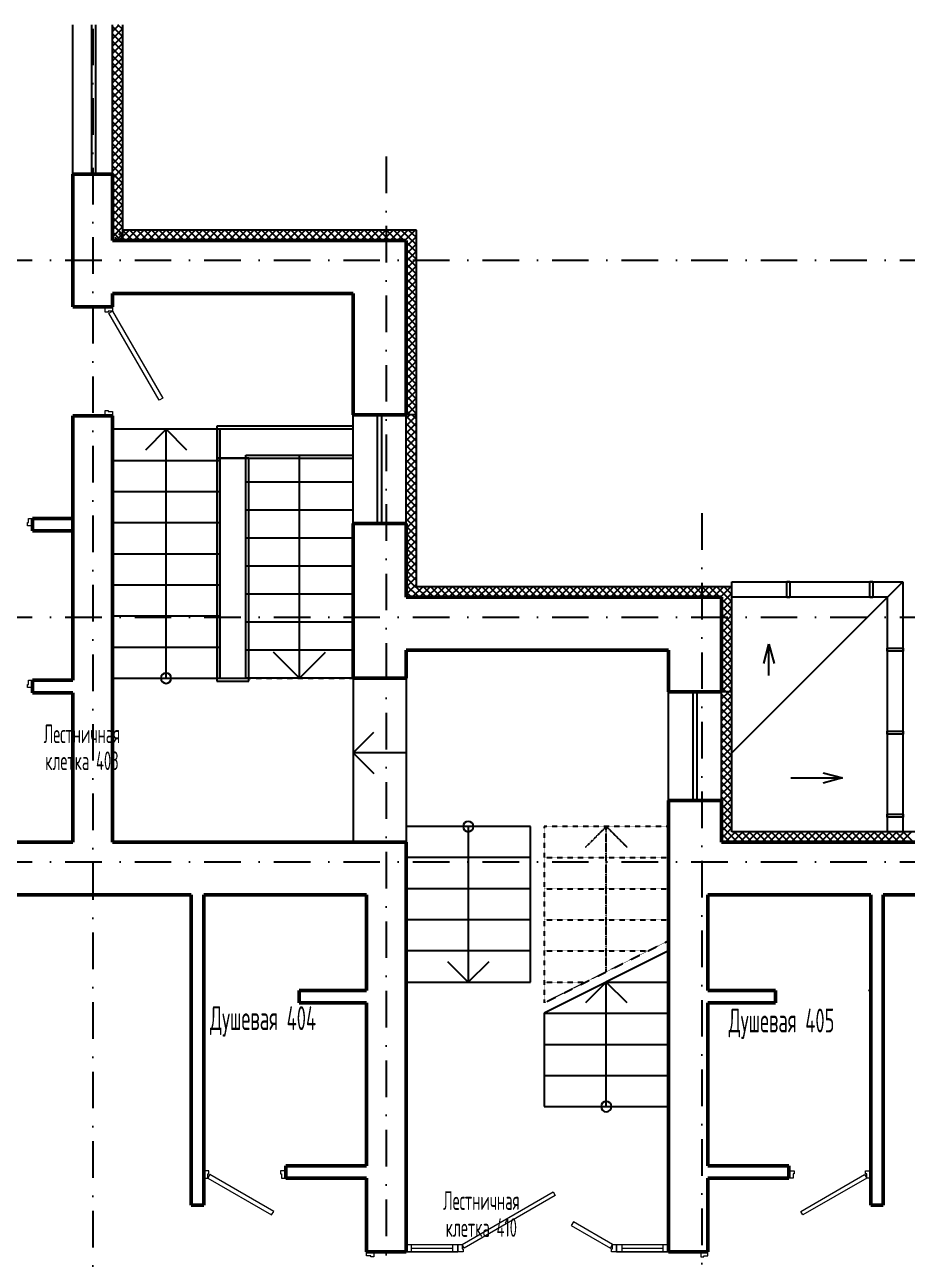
# Model space of a CAD drawing. Extents: x -1560602 to 321118, y -2308202 to -430103.
# Drawn here: x -1497651 to -1489144, y -2257165 to -2245244 of the extents above; entities that cross this region are included whole.
import ezdxf
from ezdxf.enums import TextEntityAlignment as Align

# ---------------------------------------------------------------- set-up
doc = ezdxf.new("R2010")
doc.units = 0
doc.header["$MEASUREMENT"] = 0
for name, pattern in [('Dot & Dashed', [670.277762, 352.777767, -176.388884, 0, -141.111112]), ('Штриховая', [0.4, 0.2, -0.2]), ('Штрихпунктирная', [0.670278, 0.352778, -0.176389, 0, -0.141111])]:
    doc.linetypes.add(name, pattern=pattern)
doc.layers.get('0').update_dxf_attribs({"color": 255, "linetype": 'CONTINUOUS'})
doc.layers.add('Двери', color=4, linetype='CONTINUOUS', lineweight=15)
doc.layers.add('стены', color=5, linetype='CONTINUOUS', lineweight=50)
for name, color, linetype in [('Оси', 253, 'Dot & Dashed'), ('отделка', 240, 'CONTINUOUS'), ('Текст', 7, 'CONTINUOUS'), ('Утеплитель', 6, 'CONTINUOUS')]:
    doc.layers.add(name, color=color, linetype=linetype)
doc.styles.get("Standard").update_dxf_attribs({"font": 'spds.shx', "width": 0.7, "height": 250})

msp = doc.modelspace()

# ---------------------------------------------------------------- linework, layer by layer
at = {"color": 0, "linetype": 'Continuous'}
for p, q in [((-1496830.7, -2249013.9), (-1496900.7, -2249013.9)), ((-1496830.7, -2249013.9), (-1496900.7, -2249013.9)), ((-1496830.7, -2249013.9), (-1496900.7, -2249013.9)), ((-1496805.7, -2249013.9), (-1496830.7, -2249013.9)), ((-1495770.7, -2249143.9), (-1496805.7, -2249143.9)), ((-1496805.7, -2249143.9), (-1496805.7, -2251543.9)), ((-1496288.2, -2249143.9), (-1496488.2, -2249343.9)), ((-1496288.2, -2251543.9), (-1496288.2, -2249143.9)), ((-1496088.2, -2249343.9), (-1496288.2, -2249143.9)), ((-1495800.7, -2249113.9), (-1495800.7, -2249423.9)), ((-1494485.7, -2249113.9), (-1495800.7, -2249113.9)), ((-1495770.7, -2251543.9), (-1495770.7, -2249143.9)), ((-1495770.7, -2249143.9), (-1495770.7, -2251543.9)), ((-1495520.7, -2249143.9), (-1495770.7, -2249143.9)), ((-1494485.7, -2249143.9), (-1495520.7, -2249143.9)), ((-1494485.7, -2249423.9), (-1494485.7, -2249113.9)), ((-1495800.7, -2249423.9), (-1494485.7, -2249423.9)), ((-1495490.7, -2249423.9), (-1495800.7, -2249423.9)), ((-1495800.7, -2249423.9), (-1495800.7, -2251573.9)), ((-1495520.7, -2251543.9), (-1495520.7, -2249393.9)), ((-1495520.7, -2249393.9), (-1494485.7, -2249393.9)), ((-1495490.7, -2251573.9), (-1495490.7, -2249423.9)), ((-1495003.2, -2251543.9), (-1495003.2, -2249393.9)), ((-1496805.7, -2249443.9), (-1495770.7, -2249443.9)), ((-1494485.7, -2249653.9), (-1495520.7, -2249653.9)), ((-1496805.7, -2249743.9), (-1495770.7, -2249743.9)), ((-1494485.7, -2249923.9), (-1495520.7, -2249923.9)), ((-1496805.7, -2250043.9), (-1495770.7, -2250043.9)), ((-1494485.7, -2250193.9), (-1495520.7, -2250193.9)), ((-1496805.7, -2250343.9), (-1495770.7, -2250343.9)), ((-1494485.7, -2250463.9), (-1495520.7, -2250463.9)), ((-1496805.7, -2250643.9), (-1495770.7, -2250643.9)), ((-1494485.7, -2250733.9), (-1495520.7, -2250733.9)), ((-1496805.7, -2250943.9), (-1495770.7, -2250943.9)), ((-1494485.7, -2251003.9), (-1495520.7, -2251003.9)), ((-1496805.7, -2251243.9), (-1495770.7, -2251243.9)), ((-1494485.7, -2251273.9), (-1495520.7, -2251273.9)), ((-1495003.2, -2251543.9), (-1495253.2, -2251293.9)), ((-1495003.2, -2251543.9), (-1494753.2, -2251293.9)), ((-1496805.7, -2251543.9), (-1495770.7, -2251543.9)), ((-1495770.7, -2251543.9), (-1495520.7, -2251543.9)), ((-1494485.7, -2251543.9), (-1495520.7, -2251543.9)), ((-1495800.7, -2251573.9), (-1495490.7, -2251573.9)), ((-1492775.7, -2252973.9), (-1493975.7, -2252973.9)), ((-1493975.7, -2252973.9), (-1493975.7, -2254473.9)), ((-1493375.7, -2252973.9), (-1493375.7, -2254473.9)), ((-1492775.7, -2254473.9), (-1492775.7, -2252973.9)), ((-1492775.7, -2253273.9), (-1493975.7, -2253273.9)), ((-1492775.7, -2253573.9), (-1493975.7, -2253573.9)), ((-1491065.7, -2254530.9), (-1491065.7, -2253656.9)), ((-1489518.7, -2253633.9), (-1491042.7, -2253633.9)), ((-1489495.7, -2254530.9), (-1489495.7, -2253656.9)), ((-1492775.7, -2253873.9), (-1493975.7, -2253873.9)), ((-1492775.7, -2254173.9), (-1493975.7, -2254173.9)), ((-1491445.7, -2254173.9), (-1492645.7, -2254773.9)), ((-1491445.7, -2255673.9), (-1491445.7, -2254173.9)), ((-1493575.7, -2254273.9), (-1493375.7, -2254473.9)), ((-1493375.7, -2254473.9), (-1493175.7, -2254273.9)), ((-1493975.7, -2254473.9), (-1492775.7, -2254473.9)), ((-1492045.7, -2254473.9), (-1492245.7, -2254673.9)), ((-1492045.7, -2254473.9), (-1491445.7, -2254473.9)), ((-1491845.7, -2254673.9), (-1492045.7, -2254473.9)), ((-1492045.7, -2255673.9), (-1492045.7, -2254473.9)), ((-1492645.7, -2254773.9), (-1492645.7, -2255673.9)), ((-1492645.7, -2254773.9), (-1491445.7, -2254773.9)), ((-1491065.7, -2254873.8), (-1491065.7, -2255373.8)), ((-1491065.7, -2254873.8), (-1491065.7, -2255373.8)), ((-1492645.7, -2255073.9), (-1491445.7, -2255073.9)), ((-1491065.7, -2255202.6), (-1491065.7, -2255045.1)), ((-1491065.7, -2255202.6), (-1491065.7, -2255045.1)), ((-1492645.7, -2255373.9), (-1491445.7, -2255373.9)), ((-1492645.7, -2255673.9), (-1491445.7, -2255673.9))]:
    msp.add_line(p, q, dxfattribs=at)
at = {"color": 0, "ltscale": 100}
for p, q in [((-1490835.7, -2252263.9), (-1489185.7, -2250613.9)), ((-1490835.7, -2250763.9), (-1490835.7, -2250613.9)), ((-1490835.7, -2250613.9), (-1489185.7, -2250613.9)), ((-1490305.7, -2250611.9), (-1490275.7, -2250611.9)), ((-1490305.7, -2250765.9), (-1490305.7, -2250611.9)), ((-1490275.7, -2250611.9), (-1490275.7, -2250765.9)), ((-1489505.7, -2250611.9), (-1489475.7, -2250611.9)), ((-1489505.7, -2250765.9), (-1489505.7, -2250611.9)), ((-1489475.7, -2250611.9), (-1489475.7, -2250765.9)), ((-1489185.7, -2250613.9), (-1489185.7, -2253023.9)), ((-1489335.7, -2250763.9), (-1490835.7, -2250763.9)), ((-1490275.7, -2250765.9), (-1490305.7, -2250765.9)), ((-1489475.7, -2250765.9), (-1489505.7, -2250765.9)), ((-1489335.7, -2253023.9), (-1489335.7, -2250763.9)), ((-1490528.1, -2251403.1), (-1490478.1, -2251216.5)), ((-1490478.1, -2251216.5), (-1490428.1, -2251403.1)), ((-1490478.1, -2251516.5), (-1490478.1, -2251216.5)), ((-1489337.7, -2251283.9), (-1489337.7, -2251253.9)), ((-1489337.7, -2251253.9), (-1489183.7, -2251253.9)), ((-1489183.7, -2251283.9), (-1489337.7, -2251283.9)), ((-1489183.7, -2251253.9), (-1489183.7, -2251283.9)), ((-1494485.7, -2251543.9), (-1494485.7, -2253123.9)), ((-1493975.7, -2251543.9), (-1493975.7, -2253123.9)), ((-1494485.7, -2252263.9), (-1494285.7, -2252063.9)), ((-1489337.7, -2252083.9), (-1489337.7, -2252053.9)), ((-1489337.7, -2252053.9), (-1489183.7, -2252053.9)), ((-1489183.7, -2252083.9), (-1489337.7, -2252083.9)), ((-1489183.7, -2252053.9), (-1489183.7, -2252083.9)), ((-1494485.7, -2252263.9), (-1494285.7, -2252463.9)), ((-1493975.7, -2252263.9), (-1494485.7, -2252263.9)), ((-1490267.6, -2252505.2), (-1489767.6, -2252505.2)), ((-1489954.2, -2252455.2), (-1489767.6, -2252505.2)), ((-1489767.6, -2252505.2), (-1489954.2, -2252555.2)), ((-1489337.7, -2252883.3), (-1489337.7, -2252853.3)), ((-1489337.7, -2252853.3), (-1489183.7, -2252853.3)), ((-1489183.7, -2252853.3), (-1489183.7, -2252883.3)), ((-1489183.7, -2252883.3), (-1489337.7, -2252883.3)), ((-1489185.7, -2253023.9), (-1489335.7, -2253023.9))]:
    msp.add_line(p, q, dxfattribs=at)
at = {"color": 0, "linetype": 'Штриховая'}
for p, q in [((-1496805.7, -2251543.9), (-1494485.7, -2251543.9)), ((-1496805.7, -2253123.9), (-1496805.7, -2251543.9)), ((-1494485.7, -2251543.9), (-1494485.7, -2253123.9)), ((-1491445.7, -2252973.9), (-1492645.7, -2252973.9)), ((-1492645.7, -2252973.9), (-1492645.7, -2254674)), ((-1491445.7, -2254074), (-1491445.7, -2252973.9)), ((-1494485.7, -2253123.9), (-1496805.7, -2253123.9)), ((-1492645.7, -2253273.9), (-1491445.7, -2253273.9)), ((-1492645.7, -2253573.9), (-1491445.7, -2253573.9)), ((-1492645.7, -2253873.9), (-1491445.7, -2253873.9)), ((-1492645.7, -2254674), (-1491445.7, -2254074)), ((-1492645.7, -2254173.9), (-1491645.6, -2254173.9)), ((-1492645.7, -2254473.9), (-1492245.6, -2254473.9))]:
    msp.add_line(p, q, dxfattribs=at)
at = {"color": 0, "linetype": 'Штрихпунктирная'}
for p, q in [((-1492045.7, -2252973.9), (-1492245.7, -2253173.9)), ((-1491845.7, -2253173.9), (-1492045.7, -2252973.9)), ((-1492045.7, -2254374), (-1492045.7, -2252973.9))]:
    msp.add_line(p, q, dxfattribs=at)
at = {"color": 0, "linetype": 'Continuous'}
for centre, radius, start, end in [((-1496288.2, -2251543.9), 50, 0, 180), ((-1496288.2, -2251543.9), 50, 180, 0), ((-1493375.7, -2252973.9), 50, 0, 180), ((-1493375.7, -2252973.9), 50, 180, 0), ((-1491042.7, -2253656.9), 23, 90, 180), ((-1489518.7, -2253656.9), 23, 0, 90), ((-1491042.7, -2254530.9), 23, 180, 270), ((-1489518.7, -2254530.9), 23, 270, 0), ((-1492045.7, -2255673.9), 50, 0, 180), ((-1492045.7, -2255673.9), 50, 180, 0)]:
    msp.add_arc(centre, radius, start, end, dxfattribs=at)
at = {"layer": 'Двери', "color": 0, "linetype": 'Continuous'}
for p, q in [((-1496875.7, -2248013.9), (-1496875.7, -2247963.9)), ((-1496805.7, -2247963.9), (-1496805.7, -2248003.9)), ((-1496845.7, -2248013.9), (-1496875.7, -2248013.9)), ((-1496805.7, -2248003.9), (-1496845.7, -2248003.9)), ((-1496845.7, -2248003.9), (-1496845.7, -2248013.9)), ((-1496840.4, -2248023.9), (-1496805.7, -2248003.9)), ((-1496355.4, -2248863.9), (-1496840.4, -2248023.9)), ((-1496805.7, -2248003.9), (-1496320.7, -2248843.9)), ((-1496320.7, -2248843.9), (-1496355.4, -2248863.9)), ((-1496875.7, -2249013.9), (-1496875.7, -2248963.9)), ((-1496875.7, -2248963.9), (-1496845.7, -2248963.9)), ((-1496845.7, -2248963.9), (-1496845.7, -2248973.9)), ((-1496845.7, -2248973.9), (-1496805.7, -2248973.9)), ((-1496805.7, -2248973.9), (-1496805.7, -2249013.9)), ((-1497615.7, -2250043.9), (-1497615.7, -2250003.9)), ((-1497615.7, -2250003.9), (-1497575.7, -2250003.9)), ((-1497625.7, -2250073.9), (-1497625.7, -2250043.9)), ((-1497625.7, -2250043.9), (-1497615.7, -2250043.9)), ((-1497575.7, -2250073.9), (-1497625.7, -2250073.9)), ((-1497615.7, -2251603.9), (-1497615.7, -2251563.9)), ((-1497615.7, -2251563.9), (-1497575.7, -2251563.9)), ((-1497625.7, -2251633.9), (-1497625.7, -2251603.9)), ((-1497625.7, -2251603.9), (-1497615.7, -2251603.9)), ((-1497575.7, -2251633.9), (-1497625.7, -2251633.9)), ((-1495875.7, -2256293.8), (-1495925.7, -2256293.8)), ((-1495885.7, -2256363.8), (-1495885.7, -2256323.8)), ((-1495885.7, -2256323.8), (-1495875.7, -2256323.8)), ((-1495865.7, -2256329.2), (-1495885.7, -2256363.8)), ((-1495875.7, -2256323.8), (-1495875.7, -2256293.8)), ((-1495250.9, -2256684.2), (-1495865.7, -2256329.2)), ((-1495135.7, -2256293.8), (-1495185.7, -2256293.8)), ((-1495185.7, -2256293.8), (-1495185.7, -2256323.8)), ((-1495185.7, -2256323.8), (-1495175.7, -2256323.8)), ((-1495175.7, -2256323.8), (-1495175.7, -2256363.8)), ((-1490285.7, -2256293.8), (-1490235.7, -2256293.8)), ((-1490235.7, -2256323.8), (-1490245.7, -2256323.8)), ((-1490245.7, -2256323.8), (-1490245.7, -2256363.8)), ((-1490235.7, -2256293.8), (-1490235.7, -2256323.8)), ((-1490170.6, -2256684.2), (-1489555.7, -2256329.2)), ((-1489555.7, -2256329.2), (-1489535.7, -2256363.8)), ((-1489545.7, -2256323.8), (-1489545.7, -2256293.8)), ((-1489545.7, -2256293.8), (-1489495.7, -2256293.8)), ((-1489535.7, -2256323.8), (-1489545.7, -2256323.8)), ((-1489535.7, -2256363.8), (-1489535.7, -2256323.8)), ((-1495925.7, -2256363.8), (-1495885.7, -2256363.8)), ((-1495885.7, -2256363.8), (-1495270.9, -2256718.8)), ((-1495175.7, -2256363.8), (-1495135.7, -2256363.8)), ((-1490245.7, -2256363.8), (-1490285.7, -2256363.8)), ((-1489535.7, -2256363.8), (-1490150.6, -2256718.8)), ((-1489495.7, -2256363.8), (-1489535.7, -2256363.8)), ((-1493435.7, -2257003.9), (-1492556.7, -2256496.4)), ((-1492536.7, -2256531), (-1493415.7, -2257038.5)), ((-1492556.7, -2256496.4), (-1492536.7, -2256531)), ((-1495270.9, -2256718.8), (-1495250.9, -2256684.2)), ((-1490150.6, -2256718.8), (-1490170.6, -2256684.2)), ((-1492362.5, -2256786.4), (-1492382.5, -2256821)), ((-1491985.7, -2257003.9), (-1492362.5, -2256786.4)), ((-1492382.5, -2256821), (-1492005.7, -2257038.5)), ((-1493975.7, -2257073.9), (-1493975.7, -2257003.9)), ((-1493975.7, -2257003.9), (-1493475.7, -2257003.9)), ((-1493975.7, -2257003.9), (-1493925.7, -2257003.9)), ((-1493975.7, -2257073.9), (-1493975.7, -2257003.9)), ((-1493925.7, -2257003.9), (-1493925.7, -2257073.9)), ((-1493925.7, -2257003.9), (-1493525.7, -2257003.9)), ((-1493925.7, -2257038.9), (-1493525.7, -2257038.9)), ((-1493525.7, -2257073.9), (-1493525.7, -2257003.9)), ((-1493525.7, -2257003.9), (-1493475.7, -2257003.9)), ((-1493475.7, -2257073.9), (-1493475.7, -2257003.9)), ((-1493475.7, -2257003.9), (-1493435.7, -2257003.9)), ((-1493475.7, -2257073.9), (-1493475.7, -2257003.9)), ((-1493475.7, -2257003.9), (-1493475.7, -2257073.9)), ((-1493435.7, -2257003.9), (-1493435.7, -2257043.9)), ((-1493415.7, -2257038.5), (-1493435.7, -2257003.9)), ((-1493435.7, -2257043.9), (-1493425.7, -2257043.9)), ((-1493425.7, -2257043.9), (-1493425.7, -2257073.9)), ((-1492005.7, -2257038.5), (-1491985.7, -2257003.9)), ((-1491995.7, -2257073.9), (-1491995.7, -2257043.9)), ((-1491995.7, -2257043.9), (-1491985.7, -2257043.9)), ((-1491985.7, -2257043.9), (-1491985.7, -2257003.9)), ((-1491985.7, -2257003.9), (-1491945.7, -2257003.9)), ((-1491945.7, -2257003.9), (-1491445.7, -2257003.9)), ((-1491945.7, -2257003.9), (-1491895.7, -2257003.9)), ((-1491945.7, -2257073.9), (-1491945.7, -2257003.9)), ((-1491945.7, -2257003.9), (-1491945.7, -2257073.9)), ((-1491945.7, -2257003.9), (-1491945.7, -2257073.9)), ((-1491895.7, -2257003.9), (-1491895.7, -2257073.9)), ((-1491895.7, -2257003.9), (-1491495.7, -2257003.9)), ((-1491895.7, -2257038.9), (-1491495.7, -2257038.9)), ((-1491495.7, -2257073.9), (-1491495.7, -2257003.9)), ((-1491495.7, -2257003.9), (-1491445.7, -2257003.9)), ((-1491445.7, -2257073.9), (-1491445.7, -2257003.9)), ((-1491445.7, -2257073.9), (-1491445.7, -2257003.9)), ((-1494355.7, -2257113.9), (-1494355.7, -2257073.9)), ((-1494315.7, -2257113.9), (-1494355.7, -2257113.9)), ((-1494315.7, -2257123.9), (-1494315.7, -2257113.9)), ((-1494285.7, -2257123.9), (-1494315.7, -2257123.9)), ((-1494285.7, -2257073.9), (-1494285.7, -2257123.9)), ((-1493975.7, -2257073.9), (-1493475.7, -2257073.9)), ((-1493925.7, -2257073.9), (-1493975.7, -2257073.9)), ((-1493525.7, -2257073.9), (-1493925.7, -2257073.9)), ((-1493475.7, -2257073.9), (-1493525.7, -2257073.9)), ((-1493425.7, -2257073.9), (-1493475.7, -2257073.9)), ((-1491945.7, -2257073.9), (-1491995.7, -2257073.9)), ((-1491945.7, -2257073.9), (-1491445.7, -2257073.9)), ((-1491895.7, -2257073.9), (-1491945.7, -2257073.9)), ((-1491495.7, -2257073.9), (-1491895.7, -2257073.9)), ((-1491445.7, -2257073.9), (-1491495.7, -2257073.9)), ((-1491135.7, -2257073.9), (-1491135.7, -2257123.9)), ((-1491135.7, -2257123.9), (-1491105.7, -2257123.9)), ((-1491105.7, -2257123.9), (-1491105.7, -2257113.9)), ((-1491105.7, -2257113.9), (-1491065.7, -2257113.9)), ((-1491065.7, -2257113.9), (-1491065.7, -2257073.9))]:
    msp.add_line(p, q, dxfattribs=at)
at = {"layer": 'Оси', "color": 0, "linetype": 'Штрихпунктирная', "lineweight": -3, "ltscale": 1000}
for p, q in [((-1496995.7, -2240589.6), (-1496995.7, -2295548.9)), ((-1494165.7, -2246513.9), (-1494165.7, -2295548.9)), ((-1505305.6, -2247513.9), (-1478850.7, -2247513.9)), ((-1491125.7, -2249953.9), (-1491125.7, -2295575.6)), ((-1505305.6, -2250953.9), (-1478850.7, -2250953.9)), ((-1505305.6, -2253313.9), (-1478850.7, -2253313.9))]:
    msp.add_line(p, q, dxfattribs=at)
at = {"layer": 'отделка', "color": 0, "ltscale": 100}
for p, q in [((-1497185.7, -2246683.9), (-1497185.7, -2245243.9)), ((-1497005.5, -2246683.9), (-1497005.5, -2245243.9)), ((-1496965.5, -2246683.9), (-1496965.5, -2245243.9)), ((-1496805.7, -2246683.9), (-1496805.7, -2245243.9)), ((-1494485.7, -2250053.9), (-1494485.7, -2249003.9)), ((-1494249.3, -2250053.9), (-1494249.3, -2249003.9)), ((-1494209.3, -2250053.9), (-1494209.3, -2249003.9)), ((-1493975.7, -2250053.9), (-1493975.7, -2249003.9)), ((-1491445.7, -2252723.9), (-1491445.7, -2251673.9)), ((-1491209.3, -2252723.9), (-1491209.3, -2251673.9)), ((-1491169.3, -2252723.9), (-1491169.3, -2251673.9)), ((-1490935.7, -2252723.9), (-1490935.7, -2251673.9))]:
    msp.add_line(p, q, dxfattribs=at)
at = {"layer": 'стены', "color": 0, "linetype": 'Continuous'}
for p, q in [((-1496875.7, -2246683.9), (-1497185.7, -2246683.9)), ((-1497185.7, -2246683.9), (-1497185.7, -2247323.9)), ((-1496805.7, -2246683.9), (-1496875.7, -2246683.9)), ((-1496805.7, -2246683.9), (-1496875.7, -2246683.9)), ((-1496805.7, -2247323.9), (-1496805.7, -2246683.9)), ((-1497185.7, -2247833.9), (-1497185.7, -2247323.9)), ((-1493975.7, -2247323.9), (-1496805.7, -2247323.9)), ((-1497185.7, -2247833.9), (-1497185.7, -2247963.9)), ((-1496805.7, -2247833.9), (-1494485.7, -2247833.9)), ((-1496805.7, -2247963.9), (-1496805.7, -2247833.9)), ((-1496805.7, -2247963.9), (-1497185.7, -2247963.9)), ((-1496805.7, -2249013.9), (-1497185.7, -2249013.9)), ((-1497185.7, -2249013.9), (-1497185.7, -2251563.9)), ((-1496805.7, -2251683.9), (-1496805.7, -2249013.9)), ((-1490935.7, -2250763.9), (-1493975.7, -2250763.9)), ((-1490935.7, -2251673.9), (-1490935.7, -2250763.9)), ((-1493975.7, -2251273.9), (-1491445.7, -2251273.9)), ((-1491445.7, -2251273.9), (-1491445.7, -2251673.9)), ((-1497185.7, -2251683.9), (-1497185.7, -2253123.9)), ((-1496805.7, -2253123.9), (-1496805.7, -2251683.9)), ((-1491005.7, -2251673.9), (-1491445.7, -2251673.9)), ((-1490935.7, -2251673.9), (-1491005.7, -2251673.9)), ((-1491005.7, -2252723.9), (-1491445.7, -2252723.9)), ((-1491445.7, -2252723.9), (-1491445.7, -2253633.9)), ((-1490935.7, -2252723.9), (-1491005.7, -2252723.9)), ((-1491005.7, -2252723.9), (-1490935.7, -2252723.9)), ((-1490935.7, -2252723.9), (-1491005.7, -2252723.9)), ((-1490935.7, -2253123.9), (-1490935.7, -2252723.9)), ((-1497185.7, -2253123.9), (-1499845.7, -2253123.9)), ((-1494485.7, -2253123.9), (-1496805.7, -2253123.9)), ((-1493975.7, -2257073.9), (-1493975.7, -2253123.9)), ((-1484935.7, -2253123.9), (-1490935.7, -2253123.9)), ((-1491445.7, -2253633.9), (-1491445.7, -2257073.9)), ((-1491065.7, -2254553.8), (-1491065.7, -2253633.9)), ((-1491065.7, -2253633.9), (-1489495.7, -2253633.9)), ((-1489495.7, -2253633.9), (-1489495.7, -2256243.8)), ((-1489375.7, -2256623.8), (-1489375.7, -2253633.9)), ((-1489375.7, -2253633.9), (-1485445.7, -2253633.9)), ((-1490415.7, -2254553.8), (-1491065.7, -2254553.8)), ((-1490415.7, -2254673.8), (-1490415.7, -2254553.8)), ((-1491065.7, -2254673.8), (-1490415.7, -2254673.8)), ((-1491065.7, -2256243.8), (-1491065.7, -2254673.8)), ((-1490285.7, -2256243.8), (-1491065.7, -2256243.8)), ((-1489495.7, -2256243.8), (-1489495.7, -2256623.8)), ((-1491065.7, -2256363.8), (-1490285.7, -2256363.8)), ((-1491065.7, -2257073.9), (-1491065.7, -2256363.8)), ((-1489495.7, -2256623.8), (-1489375.7, -2256623.8)), ((-1493975.7, -2257073.9), (-1494355.7, -2257073.9)), ((-1491445.7, -2257073.9), (-1491065.7, -2257073.9))]:
    msp.add_line(p, q, dxfattribs=at)
at = {"layer": 'стены', "color": 0, "ltscale": 100}
for p, q in [((-1493975.7, -2249003.9), (-1493975.7, -2247323.9)), ((-1494485.7, -2249003.9), (-1494485.7, -2247833.9)), ((-1493975.7, -2249003.9), (-1494485.7, -2249003.9)), ((-1497185.7, -2250003.9), (-1497575.7, -2250003.9)), ((-1497575.7, -2250003.9), (-1497575.7, -2250123.9)), ((-1497575.7, -2250123.9), (-1497185.7, -2250123.9)), ((-1494485.7, -2251543.9), (-1494485.7, -2250053.9)), ((-1494485.7, -2250053.9), (-1493975.7, -2250053.9)), ((-1493975.7, -2250053.9), (-1493975.7, -2250763.9)), ((-1493975.7, -2251273.9), (-1493975.7, -2251543.9)), ((-1497185.7, -2251563.9), (-1497575.7, -2251563.9)), ((-1497575.7, -2251563.9), (-1497575.7, -2251683.9)), ((-1493975.7, -2251543.9), (-1494485.7, -2251543.9)), ((-1497575.7, -2251683.9), (-1497185.7, -2251683.9)), ((-1493975.7, -2253123.9), (-1494485.7, -2253123.9)), ((-1494485.7, -2253123.9), (-1494485.7, -2253123.9)), ((-1499845.7, -2253633.9), (-1496045.7, -2253633.9)), ((-1496045.7, -2253633.9), (-1496045.7, -2256623.8)), ((-1495925.7, -2256623.8), (-1495925.7, -2253633.9)), ((-1495925.7, -2253633.9), (-1494355.7, -2253633.9)), ((-1494355.7, -2253633.9), (-1494355.7, -2254553.8)), ((-1494355.7, -2254553.8), (-1495005.7, -2254553.9)), ((-1495005.7, -2254553.9), (-1495005.7, -2254673.8)), ((-1495005.7, -2254673.8), (-1494355.7, -2254673.8)), ((-1494355.7, -2254673.8), (-1494355.7, -2256243.8)), ((-1494355.7, -2256243.8), (-1495135.7, -2256243.8)), ((-1495135.7, -2256243.8), (-1495135.7, -2256363.8)), ((-1490285.7, -2256363.8), (-1490285.7, -2256243.8)), ((-1495135.7, -2256363.8), (-1494355.7, -2256363.8)), ((-1494355.7, -2256363.8), (-1494355.7, -2257073.9)), ((-1496045.7, -2256623.8), (-1495925.7, -2256623.8))]:
    msp.add_line(p, q, dxfattribs=at)
at = {"layer": 'Утеплитель', "color": 0, "linetype": 'Continuous'}
for p, q in [((-1496805.7, -2245310.6), (-1496739, -2245243.9)), ((-1496705.7, -2245290.9), (-1496752.7, -2245243.9)), ((-1496705.7, -2247223.9), (-1496705.7, -2245243.9)), ((-1496705.7, -2245361.6), (-1496805.7, -2245261.6)), ((-1496805.7, -2245381.3), (-1496705.7, -2245281.3)), ((-1496705.7, -2245432.3), (-1496805.7, -2245332.3)), ((-1496805.7, -2245452), (-1496705.7, -2245352)), ((-1496705.7, -2245503), (-1496805.7, -2245403)), ((-1496805.7, -2245522.7), (-1496705.7, -2245422.7)), ((-1496705.7, -2245573.7), (-1496805.7, -2245473.7)), ((-1496805.7, -2245593.4), (-1496705.7, -2245493.4)), ((-1496705.7, -2245644.4), (-1496805.7, -2245544.4)), ((-1496805.7, -2245664.2), (-1496705.7, -2245564.2)), ((-1496705.7, -2245715.2), (-1496805.7, -2245615.2)), ((-1496805.7, -2245734.9), (-1496705.7, -2245634.9)), ((-1496705.7, -2245785.9), (-1496805.7, -2245685.9)), ((-1496805.7, -2245805.6), (-1496705.7, -2245705.6)), ((-1496705.7, -2245856.6), (-1496805.7, -2245756.6)), ((-1496805.7, -2245876.3), (-1496705.7, -2245776.3)), ((-1496705.7, -2245927.3), (-1496805.7, -2245827.3)), ((-1496805.7, -2245947), (-1496705.7, -2245847)), ((-1496705.7, -2245998), (-1496805.7, -2245898)), ((-1496805.7, -2246017.7), (-1496705.7, -2245917.7)), ((-1496705.7, -2246068.7), (-1496805.7, -2245968.7)), ((-1496805.7, -2246088.4), (-1496705.7, -2245988.4)), ((-1496705.7, -2246139.4), (-1496805.7, -2246039.4)), ((-1496805.7, -2246159.1), (-1496705.7, -2246059.1)), ((-1496705.7, -2246210.1), (-1496805.7, -2246110.1)), ((-1496805.7, -2246229.8), (-1496705.7, -2246129.8)), ((-1496705.7, -2246280.8), (-1496805.7, -2246180.8)), ((-1496805.7, -2246300.6), (-1496705.7, -2246200.6)), ((-1496705.7, -2246351.5), (-1496805.7, -2246251.5)), ((-1496805.7, -2246371.3), (-1496705.7, -2246271.3)), ((-1496705.7, -2246422.3), (-1496805.7, -2246322.3)), ((-1496805.7, -2246442), (-1496705.7, -2246342)), ((-1496705.7, -2246493), (-1496805.7, -2246393)), ((-1496805.7, -2246512.7), (-1496705.7, -2246412.7)), ((-1496705.7, -2246563.7), (-1496805.7, -2246463.7)), ((-1496805.7, -2246583.4), (-1496705.7, -2246483.4)), ((-1496705.7, -2246634.4), (-1496805.7, -2246534.4)), ((-1496805.7, -2246654.1), (-1496705.7, -2246554.1)), ((-1496705.7, -2246705.1), (-1496805.7, -2246605.1)), ((-1496805.7, -2246724.8), (-1496705.7, -2246624.8)), ((-1496705.7, -2246775.8), (-1496805.7, -2246675.8)), ((-1496805.7, -2246724.8), (-1496764.8, -2246683.9)), ((-1496805.7, -2246795.5), (-1496705.7, -2246695.5)), ((-1496805.7, -2246795.5), (-1496705.7, -2246695.5)), ((-1496705.7, -2246846.5), (-1496805.7, -2246746.5)), ((-1496705.7, -2246846.5), (-1496805.7, -2246746.5)), ((-1496805.7, -2246866.2), (-1496705.7, -2246766.2)), ((-1496805.7, -2246866.2), (-1496705.7, -2246766.2)), ((-1496705.7, -2246775.8), (-1496797.7, -2246683.9)), ((-1496705.7, -2246705.1), (-1496726.9, -2246683.9)), ((-1496705.7, -2247323.9), (-1496705.7, -2246683.9)), ((-1496705.7, -2246917.2), (-1496805.7, -2246817.2)), ((-1496705.7, -2246917.2), (-1496805.7, -2246817.2)), ((-1496805.7, -2246937), (-1496705.7, -2246837)), ((-1496805.7, -2246937), (-1496705.7, -2246837)), ((-1496705.7, -2246987.9), (-1496805.7, -2246887.9)), ((-1496705.7, -2246987.9), (-1496805.7, -2246887.9)), ((-1496805.7, -2247007.7), (-1496705.7, -2246907.7)), ((-1496805.7, -2247007.7), (-1496705.7, -2246907.7)), ((-1496705.7, -2247058.7), (-1496805.7, -2246958.7)), ((-1496705.7, -2247058.7), (-1496805.7, -2246958.7)), ((-1496805.7, -2247078.4), (-1496705.7, -2246978.4)), ((-1496805.7, -2247078.4), (-1496705.7, -2246978.4)), ((-1496705.7, -2247129.4), (-1496805.7, -2247029.4)), ((-1496705.7, -2247129.4), (-1496805.7, -2247029.4)), ((-1496805.7, -2247149.1), (-1496705.7, -2247049.1)), ((-1496805.7, -2247149.1), (-1496705.7, -2247049.1)), ((-1496705.7, -2247200.1), (-1496805.7, -2247100.1)), ((-1496705.7, -2247200.1), (-1496805.7, -2247100.1)), ((-1496805.7, -2247219.8), (-1496705.7, -2247119.8)), ((-1496805.7, -2247219.8), (-1496705.7, -2247119.8)), ((-1496705.7, -2247270.8), (-1496805.7, -2247170.8)), ((-1496752.6, -2247223.9), (-1496805.7, -2247170.8)), ((-1496805.7, -2247290.5), (-1496705.7, -2247190.5)), ((-1496805.7, -2247290.5), (-1496739.1, -2247223.9)), ((-1496723.3, -2247323.9), (-1496805.7, -2247241.5)), ((-1496757.5, -2247289.7), (-1496805.7, -2247241.5)), ((-1496768.4, -2247323.9), (-1496705.7, -2247261.2)), ((-1496768.4, -2247323.9), (-1496705.7, -2247261.2)), ((-1496726.4, -2247250.1), (-1496752.6, -2247223.9)), ((-1496745.2, -2247323.9), (-1496645.2, -2247223.9)), ((-1496679, -2247323.9), (-1496742.4, -2247260.5)), ((-1496739.1, -2247223.9), (-1496705.7, -2247190.5)), ((-1496705.7, -2247270.8), (-1496726.4, -2247250.1)), ((-1496608.3, -2247323.9), (-1496707, -2247225.2)), ((-1493875.7, -2247223.9), (-1496705.7, -2247223.9)), ((-1493875.7, -2247223.9), (-1496705.7, -2247223.9)), ((-1496674.5, -2247323.9), (-1496574.5, -2247223.9)), ((-1496537.6, -2247323.9), (-1496637.6, -2247223.9)), ((-1496603.8, -2247323.9), (-1496503.8, -2247223.9)), ((-1496466.9, -2247323.9), (-1496566.9, -2247223.9)), ((-1496533, -2247323.9), (-1496433, -2247223.9)), ((-1496396.2, -2247323.9), (-1496496.2, -2247223.9)), ((-1496462.3, -2247323.9), (-1496362.3, -2247223.9)), ((-1496325.5, -2247323.9), (-1496425.5, -2247223.9)), ((-1496391.6, -2247323.9), (-1496291.6, -2247223.9)), ((-1496254.8, -2247323.9), (-1496354.8, -2247223.9)), ((-1496320.9, -2247323.9), (-1496220.9, -2247223.9)), ((-1496184, -2247323.9), (-1496284, -2247223.9)), ((-1496250.2, -2247323.9), (-1496150.2, -2247223.9)), ((-1496113.3, -2247323.9), (-1496213.3, -2247223.9)), ((-1496179.5, -2247323.9), (-1496079.5, -2247223.9)), ((-1496042.6, -2247323.9), (-1496142.6, -2247223.9)), ((-1496108.8, -2247323.9), (-1496008.8, -2247223.9)), ((-1495971.9, -2247323.9), (-1496071.9, -2247223.9)), ((-1496038.1, -2247323.9), (-1495938.1, -2247223.9)), ((-1495901.2, -2247323.9), (-1496001.2, -2247223.9)), ((-1495967.4, -2247323.9), (-1495867.4, -2247223.9)), ((-1495830.5, -2247323.9), (-1495930.5, -2247223.9)), ((-1495896.7, -2247323.9), (-1495796.7, -2247223.9)), ((-1495759.8, -2247323.9), (-1495859.8, -2247223.9)), ((-1495825.9, -2247323.9), (-1495725.9, -2247223.9)), ((-1495689.1, -2247323.9), (-1495789.1, -2247223.9)), ((-1495755.2, -2247323.9), (-1495655.2, -2247223.9)), ((-1495618.4, -2247323.9), (-1495718.4, -2247223.9)), ((-1495684.5, -2247323.9), (-1495584.5, -2247223.9)), ((-1495547.7, -2247323.9), (-1495647.7, -2247223.9)), ((-1495613.8, -2247323.9), (-1495513.8, -2247223.9)), ((-1495476.9, -2247323.9), (-1495576.9, -2247223.9)), ((-1495543.1, -2247323.9), (-1495443.1, -2247223.9)), ((-1495406.2, -2247323.9), (-1495506.2, -2247223.9)), ((-1495472.4, -2247323.9), (-1495372.4, -2247223.9)), ((-1495335.5, -2247323.9), (-1495435.5, -2247223.9)), ((-1495401.7, -2247323.9), (-1495301.7, -2247223.9)), ((-1495264.8, -2247323.9), (-1495364.8, -2247223.9)), ((-1495331, -2247323.9), (-1495231, -2247223.9)), ((-1495194.1, -2247323.9), (-1495294.1, -2247223.9)), ((-1495260.3, -2247323.9), (-1495160.3, -2247223.9)), ((-1495123.4, -2247323.9), (-1495223.4, -2247223.9)), ((-1495189.5, -2247323.9), (-1495089.5, -2247223.9)), ((-1495052.7, -2247323.9), (-1495152.7, -2247223.9)), ((-1495118.8, -2247323.9), (-1495018.8, -2247223.9)), ((-1494982, -2247323.9), (-1495082, -2247223.9)), ((-1495048.1, -2247323.9), (-1494948.1, -2247223.9)), ((-1494911.3, -2247323.9), (-1495011.3, -2247223.9)), ((-1494977.4, -2247323.9), (-1494877.4, -2247223.9)), ((-1494840.5, -2247323.9), (-1494940.5, -2247223.9)), ((-1494906.7, -2247323.9), (-1494806.7, -2247223.9)), ((-1494769.8, -2247323.9), (-1494869.8, -2247223.9)), ((-1494836, -2247323.9), (-1494736, -2247223.9)), ((-1494699.1, -2247323.9), (-1494799.1, -2247223.9)), ((-1494765.3, -2247323.9), (-1494665.3, -2247223.9)), ((-1494628.4, -2247323.9), (-1494728.4, -2247223.9)), ((-1494694.6, -2247323.9), (-1494594.6, -2247223.9)), ((-1494557.7, -2247323.9), (-1494657.7, -2247223.9)), ((-1494623.9, -2247323.9), (-1494523.9, -2247223.9)), ((-1494487, -2247323.9), (-1494587, -2247223.9)), ((-1494553.1, -2247323.9), (-1494453.1, -2247223.9)), ((-1494416.3, -2247323.9), (-1494516.3, -2247223.9)), ((-1494482.4, -2247323.9), (-1494382.4, -2247223.9)), ((-1494345.6, -2247323.9), (-1494445.6, -2247223.9)), ((-1494411.7, -2247323.9), (-1494311.7, -2247223.9)), ((-1494274.9, -2247323.9), (-1494374.9, -2247223.9)), ((-1494341, -2247323.9), (-1494241, -2247223.9)), ((-1494204.1, -2247323.9), (-1494304.1, -2247223.9)), ((-1494270.3, -2247323.9), (-1494170.3, -2247223.9)), ((-1494133.4, -2247323.9), (-1494233.4, -2247223.9)), ((-1494199.6, -2247323.9), (-1494099.6, -2247223.9)), ((-1494062.7, -2247323.9), (-1494162.7, -2247223.9)), ((-1494128.9, -2247323.9), (-1494028.9, -2247223.9)), ((-1493992, -2247323.9), (-1494092, -2247223.9)), ((-1494058.2, -2247323.9), (-1493958.2, -2247223.9)), ((-1493948.5, -2247296.7), (-1494021.3, -2247223.9)), ((-1493987.5, -2247323.9), (-1493887.5, -2247223.9)), ((-1493913.2, -2247261.3), (-1493950.6, -2247223.9)), ((-1493875.7, -2247296.6), (-1493912.1, -2247260.3)), ((-1493877.8, -2247226), (-1493879.9, -2247223.9)), ((-1493875.7, -2247225.9), (-1493876.7, -2247224.9)), ((-1493875.7, -2249003.9), (-1493875.7, -2247223.9)), ((-1496794, -2247323.9), (-1496805.7, -2247312.2)), ((-1496794, -2247323.9), (-1496805.7, -2247312.2)), ((-1496749.7, -2247323.9), (-1496777.7, -2247295.9)), ((-1496723.3, -2247323.9), (-1496757.5, -2247289.7)), ((-1493975.7, -2247385), (-1493875.7, -2247285)), ((-1493875.7, -2247438), (-1493975.7, -2247338)), ((-1493975.7, -2247455.7), (-1493875.7, -2247355.7)), ((-1493875.7, -2247367.3), (-1493947.5, -2247295.6)), ((-1493875.7, -2247508.8), (-1493975.7, -2247408.8)), ((-1493975.7, -2247526.4), (-1493875.7, -2247426.4)), ((-1493875.7, -2247579.5), (-1493975.7, -2247479.5)), ((-1493975.7, -2247597.2), (-1493875.7, -2247497.2)), ((-1493875.7, -2247650.2), (-1493975.7, -2247550.2)), ((-1493975.7, -2247667.9), (-1493875.7, -2247567.9)), ((-1493875.7, -2247720.9), (-1493975.7, -2247620.9)), ((-1493975.7, -2247738.6), (-1493875.7, -2247638.6)), ((-1493875.7, -2247791.6), (-1493975.7, -2247691.6)), ((-1493975.7, -2247809.3), (-1493875.7, -2247709.3)), ((-1493875.7, -2247862.3), (-1493975.7, -2247762.3)), ((-1493975.7, -2247880), (-1493875.7, -2247780)), ((-1493875.7, -2247933), (-1493975.7, -2247833)), ((-1493975.7, -2247950.7), (-1493875.7, -2247850.7)), ((-1493875.7, -2248003.7), (-1493975.7, -2247903.7)), ((-1493975.7, -2248021.4), (-1493875.7, -2247921.4)), ((-1493875.7, -2248074.4), (-1493975.7, -2247974.4)), ((-1493975.7, -2248092.1), (-1493875.7, -2247992.1)), ((-1493875.7, -2248145.2), (-1493975.7, -2248045.2)), ((-1493975.7, -2248162.8), (-1493875.7, -2248062.8)), ((-1493875.7, -2248215.9), (-1493975.7, -2248115.9)), ((-1493975.7, -2248233.6), (-1493875.7, -2248133.6)), ((-1493875.7, -2248286.6), (-1493975.7, -2248186.6)), ((-1493975.7, -2248304.3), (-1493875.7, -2248204.3)), ((-1493875.7, -2248357.3), (-1493975.7, -2248257.3)), ((-1493975.7, -2248375), (-1493875.7, -2248275)), ((-1493875.7, -2248428), (-1493975.7, -2248328)), ((-1493975.7, -2248445.7), (-1493875.7, -2248345.7)), ((-1493875.7, -2248498.7), (-1493975.7, -2248398.7)), ((-1493975.7, -2248516.4), (-1493875.7, -2248416.4)), ((-1493875.7, -2248569.4), (-1493975.7, -2248469.4)), ((-1493975.7, -2248587.1), (-1493875.7, -2248487.1)), ((-1493875.7, -2248640.1), (-1493975.7, -2248540.1)), ((-1493975.7, -2248657.8), (-1493875.7, -2248557.8)), ((-1493875.7, -2248710.8), (-1493975.7, -2248610.8)), ((-1493975.7, -2248728.5), (-1493875.7, -2248628.5)), ((-1493875.7, -2248781.5), (-1493975.7, -2248681.5)), ((-1493975.7, -2248799.2), (-1493875.7, -2248699.2)), ((-1493875.7, -2248852.3), (-1493975.7, -2248752.3)), ((-1493975.7, -2248869.9), (-1493875.7, -2248769.9)), ((-1493875.7, -2248923), (-1493975.7, -2248823)), ((-1493975.7, -2248940.7), (-1493875.7, -2248840.7)), ((-1493875.7, -2248993.7), (-1493975.7, -2248893.7)), ((-1493968.3, -2249003.9), (-1493875.7, -2248911.4)), ((-1493936.2, -2249003.9), (-1493975.7, -2248964.4)), ((-1493975.7, -2249040.9), (-1493938.7, -2249003.9)), ((-1493975.7, -2249111.6), (-1493875.7, -2249011.6)), ((-1493875.7, -2249116.4), (-1493975.7, -2249016.4)), ((-1493875.7, -2249045.7), (-1493917.6, -2249003.9)), ((-1493897.6, -2249003.9), (-1493875.7, -2248982.1)), ((-1493975.7, -2249182.3), (-1493875.7, -2249082.3)), ((-1493875.7, -2249187.1), (-1493975.7, -2249087.1)), ((-1493975.7, -2249253.1), (-1493875.7, -2249153.1)), ((-1493875.7, -2249257.9), (-1493975.7, -2249157.9)), ((-1493975.7, -2249323.8), (-1493875.7, -2249223.8)), ((-1493875.7, -2249328.6), (-1493975.7, -2249228.6)), ((-1493975.7, -2249394.5), (-1493875.7, -2249294.5)), ((-1493875.7, -2249399.3), (-1493975.7, -2249299.3)), ((-1493975.7, -2249465.2), (-1493875.7, -2249365.2)), ((-1493875.7, -2249470), (-1493975.7, -2249370)), ((-1493975.7, -2249535.9), (-1493875.7, -2249435.9)), ((-1493875.7, -2249540.7), (-1493975.7, -2249440.7)), ((-1493975.7, -2249606.6), (-1493875.7, -2249506.6)), ((-1493875.7, -2249611.4), (-1493975.7, -2249511.4)), ((-1493975.7, -2249677.3), (-1493875.7, -2249577.3)), ((-1493875.7, -2249682.1), (-1493975.7, -2249582.1)), ((-1493975.7, -2249748), (-1493875.7, -2249648)), ((-1493875.7, -2249752.8), (-1493975.7, -2249652.8)), ((-1493975.7, -2249818.7), (-1493875.7, -2249718.7)), ((-1493875.7, -2249823.5), (-1493975.7, -2249723.5)), ((-1493975.7, -2249889.5), (-1493875.7, -2249789.5)), ((-1493875.7, -2249894.3), (-1493975.7, -2249794.3)), ((-1493975.7, -2249960.2), (-1493875.7, -2249860.2)), ((-1493875.7, -2249965), (-1493975.7, -2249865)), ((-1493975.7, -2250030.9), (-1493875.7, -2249930.9)), ((-1493875.7, -2250035.7), (-1493975.7, -2249935.7)), ((-1493975.7, -2250101.6), (-1493875.7, -2250001.6)), ((-1493875.7, -2250106.4), (-1493975.7, -2250006.4)), ((-1493975.7, -2250172.3), (-1493875.7, -2250072.3)), ((-1493875.7, -2250177.1), (-1493975.7, -2250077.1)), ((-1493975.7, -2250243), (-1493875.7, -2250143)), ((-1493875.7, -2250247.8), (-1493975.7, -2250147.8)), ((-1493975.7, -2250313.7), (-1493875.7, -2250213.7)), ((-1493875.7, -2250318.5), (-1493975.7, -2250218.5)), ((-1493975.7, -2250384.4), (-1493875.7, -2250284.4)), ((-1493875.7, -2250389.2), (-1493975.7, -2250289.2)), ((-1493975.7, -2250455.1), (-1493875.7, -2250355.1)), ((-1493875.7, -2250459.9), (-1493975.7, -2250359.9)), ((-1493975.7, -2250525.8), (-1493875.7, -2250425.8)), ((-1493875.7, -2250530.6), (-1493975.7, -2250430.6)), ((-1493975.7, -2250596.6), (-1493875.7, -2250496.6)), ((-1493875.7, -2250601.4), (-1493975.7, -2250501.4)), ((-1493975.7, -2250667.3), (-1493875.7, -2250567.3)), ((-1493879.8, -2250668), (-1493975.7, -2250572.1)), ((-1493975.7, -2250738), (-1493875.7, -2250638)), ((-1493915.2, -2250703.3), (-1493975.7, -2250642.8)), ((-1493950.5, -2250738.7), (-1493975.7, -2250713.5)), ((-1493915.2, -2250763.9), (-1493815.2, -2250663.9)), ((-1493849, -2250763.9), (-1493912.4, -2250700.5)), ((-1493778.3, -2250763.9), (-1493877, -2250665.2)), ((-1490835.7, -2250663.9), (-1493875.7, -2250663.9)), ((-1493844.5, -2250763.9), (-1493744.5, -2250663.9)), ((-1493707.6, -2250763.9), (-1493807.6, -2250663.9)), ((-1493773.8, -2250763.9), (-1493673.8, -2250663.9)), ((-1493636.9, -2250763.9), (-1493736.9, -2250663.9)), ((-1493703, -2250763.9), (-1493603, -2250663.9)), ((-1493566.2, -2250763.9), (-1493666.2, -2250663.9)), ((-1493632.3, -2250763.9), (-1493532.3, -2250663.9)), ((-1493495.5, -2250763.9), (-1493595.5, -2250663.9)), ((-1493561.6, -2250763.9), (-1493461.6, -2250663.9)), ((-1493424.8, -2250763.9), (-1493524.8, -2250663.9)), ((-1493490.9, -2250763.9), (-1493390.9, -2250663.9)), ((-1493354, -2250763.9), (-1493454, -2250663.9)), ((-1493420.2, -2250763.9), (-1493320.2, -2250663.9)), ((-1493283.3, -2250763.9), (-1493383.3, -2250663.9)), ((-1493349.5, -2250763.9), (-1493249.5, -2250663.9)), ((-1493212.6, -2250763.9), (-1493312.6, -2250663.9)), ((-1493278.8, -2250763.9), (-1493178.8, -2250663.9)), ((-1493141.9, -2250763.9), (-1493241.9, -2250663.9)), ((-1493208.1, -2250763.9), (-1493108.1, -2250663.9)), ((-1493071.2, -2250763.9), (-1493171.2, -2250663.9)), ((-1493137.4, -2250763.9), (-1493037.4, -2250663.9)), ((-1493000.5, -2250763.9), (-1493100.5, -2250663.9)), ((-1493066.7, -2250763.9), (-1492966.7, -2250663.9)), ((-1492929.8, -2250763.9), (-1493029.8, -2250663.9)), ((-1492995.9, -2250763.9), (-1492895.9, -2250663.9)), ((-1492859.1, -2250763.9), (-1492959.1, -2250663.9)), ((-1492925.2, -2250763.9), (-1492825.2, -2250663.9)), ((-1492788.4, -2250763.9), (-1492888.4, -2250663.9)), ((-1492854.5, -2250763.9), (-1492754.5, -2250663.9)), ((-1492717.7, -2250763.9), (-1492817.7, -2250663.9)), ((-1492783.8, -2250763.9), (-1492683.8, -2250663.9)), ((-1492646.9, -2250763.9), (-1492746.9, -2250663.9)), ((-1492713.1, -2250763.9), (-1492613.1, -2250663.9)), ((-1492576.2, -2250763.9), (-1492676.2, -2250663.9)), ((-1492642.4, -2250763.9), (-1492542.4, -2250663.9)), ((-1492505.5, -2250763.9), (-1492605.5, -2250663.9)), ((-1492571.7, -2250763.9), (-1492471.7, -2250663.9)), ((-1492434.8, -2250763.9), (-1492534.8, -2250663.9)), ((-1492501, -2250763.9), (-1492401, -2250663.9)), ((-1492364.1, -2250763.9), (-1492464.1, -2250663.9)), ((-1492430.3, -2250763.9), (-1492330.3, -2250663.9)), ((-1492293.4, -2250763.9), (-1492393.4, -2250663.9)), ((-1492359.5, -2250763.9), (-1492259.5, -2250663.9)), ((-1492222.7, -2250763.9), (-1492322.7, -2250663.9)), ((-1492288.8, -2250763.9), (-1492188.8, -2250663.9)), ((-1492152, -2250763.9), (-1492252, -2250663.9)), ((-1492218.1, -2250763.9), (-1492118.1, -2250663.9)), ((-1492081.3, -2250763.9), (-1492181.3, -2250663.9)), ((-1492147.4, -2250763.9), (-1492047.4, -2250663.9)), ((-1492010.5, -2250763.9), (-1492110.5, -2250663.9)), ((-1492076.7, -2250763.9), (-1491976.7, -2250663.9)), ((-1491939.8, -2250763.9), (-1492039.8, -2250663.9)), ((-1492006, -2250763.9), (-1491906, -2250663.9)), ((-1491869.1, -2250763.9), (-1491969.1, -2250663.9)), ((-1491935.3, -2250763.9), (-1491835.3, -2250663.9)), ((-1491798.4, -2250763.9), (-1491898.4, -2250663.9)), ((-1491864.6, -2250763.9), (-1491764.6, -2250663.9)), ((-1491727.7, -2250763.9), (-1491827.7, -2250663.9)), ((-1491793.9, -2250763.9), (-1491693.9, -2250663.9)), ((-1491657, -2250763.9), (-1491757, -2250663.9)), ((-1491723.1, -2250763.9), (-1491623.1, -2250663.9)), ((-1491586.3, -2250763.9), (-1491686.3, -2250663.9)), ((-1491652.4, -2250763.9), (-1491552.4, -2250663.9)), ((-1491515.6, -2250763.9), (-1491615.6, -2250663.9)), ((-1491581.7, -2250763.9), (-1491481.7, -2250663.9)), ((-1491444.9, -2250763.9), (-1491544.9, -2250663.9)), ((-1491511, -2250763.9), (-1491411, -2250663.9)), ((-1491374.1, -2250763.9), (-1491474.1, -2250663.9)), ((-1491440.3, -2250763.9), (-1491340.3, -2250663.9)), ((-1491303.4, -2250763.9), (-1491403.4, -2250663.9)), ((-1491369.6, -2250763.9), (-1491269.6, -2250663.9)), ((-1491232.7, -2250763.9), (-1491332.7, -2250663.9)), ((-1491298.9, -2250763.9), (-1491198.9, -2250663.9)), ((-1491162, -2250763.9), (-1491262, -2250663.9)), ((-1491228.2, -2250763.9), (-1491128.2, -2250663.9)), ((-1491091.3, -2250763.9), (-1491191.3, -2250663.9)), ((-1491157.5, -2250763.9), (-1491057.5, -2250663.9)), ((-1491020.6, -2250763.9), (-1491120.6, -2250663.9)), ((-1491086.8, -2250763.9), (-1490986.8, -2250663.9)), ((-1490949.9, -2250763.9), (-1491049.9, -2250663.9)), ((-1491016, -2250763.9), (-1490916, -2250663.9)), ((-1490907.5, -2250735.6), (-1490979.2, -2250663.9)), ((-1490945.3, -2250763.9), (-1490845.3, -2250663.9)), ((-1490935.7, -2250825), (-1490835.7, -2250725)), ((-1490872.1, -2250700.3), (-1490908.5, -2250663.9)), ((-1490835.7, -2250807.3), (-1490907.5, -2250735.6)), ((-1490835.7, -2250736.6), (-1490872.1, -2250700.3)), ((-1490836.7, -2250664.9), (-1490837.8, -2250663.9)), ((-1490835.7, -2250665.9), (-1490836.7, -2250664.9)), ((-1490835.7, -2251673.9), (-1490835.7, -2250663.9)), ((-1493919.7, -2250763.9), (-1493947.7, -2250735.9)), ((-1490835.7, -2250878), (-1490935.7, -2250778)), ((-1490935.7, -2250895.7), (-1490835.7, -2250795.7)), ((-1490835.7, -2250948.8), (-1490935.7, -2250848.8)), ((-1490935.7, -2250966.4), (-1490835.7, -2250866.4)), ((-1490835.7, -2251019.5), (-1490935.7, -2250919.5)), ((-1490935.7, -2251037.2), (-1490835.7, -2250937.2)), ((-1490835.7, -2251090.2), (-1490935.7, -2250990.2)), ((-1490935.7, -2251107.9), (-1490835.7, -2251007.9)), ((-1490835.7, -2251160.9), (-1490935.7, -2251060.9)), ((-1490935.7, -2251178.6), (-1490835.7, -2251078.6)), ((-1490835.7, -2251231.6), (-1490935.7, -2251131.6)), ((-1490935.7, -2251249.3), (-1490835.7, -2251149.3)), ((-1490835.7, -2251302.3), (-1490935.7, -2251202.3)), ((-1490935.7, -2251320), (-1490835.7, -2251220)), ((-1490835.7, -2251373), (-1490935.7, -2251273)), ((-1490935.7, -2251390.7), (-1490835.7, -2251290.7)), ((-1490835.7, -2251443.7), (-1490935.7, -2251343.7)), ((-1490935.7, -2251461.4), (-1490835.7, -2251361.4)), ((-1490835.7, -2251514.4), (-1490935.7, -2251414.4)), ((-1490935.7, -2251532.1), (-1490835.7, -2251432.1)), ((-1490835.7, -2251585.2), (-1490935.7, -2251485.2)), ((-1490935.7, -2251602.8), (-1490835.7, -2251502.8)), ((-1490835.7, -2251655.9), (-1490935.7, -2251555.9)), ((-1490935.7, -2251673.6), (-1490835.7, -2251573.6)), ((-1490888.4, -2251673.9), (-1490935.7, -2251626.6)), ((-1490835.7, -2251673.9), (-1490935.7, -2251673.9)), ((-1490835.7, -2251673.9), (-1490935.7, -2251673.9)), ((-1490935.7, -2251744.3), (-1490865.4, -2251673.9)), ((-1490835.7, -2251726.6), (-1490888.4, -2251673.9)), ((-1490865.4, -2251673.9), (-1490835.7, -2251644.3)), ((-1490835.7, -2253023.9), (-1490835.7, -2251673.9)), ((-1490835.7, -2251797.3), (-1490935.7, -2251697.3)), ((-1490935.7, -2251815), (-1490835.7, -2251715)), ((-1490835.7, -2251868), (-1490935.7, -2251768)), ((-1490935.7, -2251885.7), (-1490835.7, -2251785.7)), ((-1490835.7, -2251938.7), (-1490935.7, -2251838.7)), ((-1490935.7, -2251956.4), (-1490835.7, -2251856.4)), ((-1490835.7, -2252009.4), (-1490935.7, -2251909.4)), ((-1490935.7, -2252027.1), (-1490835.7, -2251927.1)), ((-1490835.7, -2252080.1), (-1490935.7, -2251980.1)), ((-1490935.7, -2252097.8), (-1490835.7, -2251997.8)), ((-1490835.7, -2252150.8), (-1490935.7, -2252050.8)), ((-1490935.7, -2252168.5), (-1490835.7, -2252068.5)), ((-1490835.7, -2252221.5), (-1490935.7, -2252121.5)), ((-1490935.7, -2252239.2), (-1490835.7, -2252139.2)), ((-1490835.7, -2252292.3), (-1490935.7, -2252192.3)), ((-1490935.7, -2252309.9), (-1490835.7, -2252209.9)), ((-1490835.7, -2252363), (-1490935.7, -2252263)), ((-1490935.7, -2252380.7), (-1490835.7, -2252280.7)), ((-1490835.7, -2252433.7), (-1490935.7, -2252333.7)), ((-1490935.7, -2252451.4), (-1490835.7, -2252351.4)), ((-1490835.7, -2252504.4), (-1490935.7, -2252404.4)), ((-1490935.7, -2252522.1), (-1490835.7, -2252422.1)), ((-1490835.7, -2252575.1), (-1490935.7, -2252475.1)), ((-1490935.7, -2252592.8), (-1490835.7, -2252492.8)), ((-1490835.7, -2252645.8), (-1490935.7, -2252545.8)), ((-1490935.7, -2252663.5), (-1490835.7, -2252563.5)), ((-1490835.7, -2252716.5), (-1490935.7, -2252616.5)), ((-1490935.7, -2252734.2), (-1490835.7, -2252634.2)), ((-1490835.7, -2252787.2), (-1490935.7, -2252687.2)), ((-1490935.7, -2252804.9), (-1490835.7, -2252704.9)), ((-1490835.7, -2252857.9), (-1490935.7, -2252757.9)), ((-1490935.7, -2252875.6), (-1490835.7, -2252775.6)), ((-1490835.7, -2252928.7), (-1490935.7, -2252828.7)), ((-1490935.7, -2252946.3), (-1490835.7, -2252846.3)), ((-1490835.7, -2252999.4), (-1490935.7, -2252899.4)), ((-1490935.7, -2253017.1), (-1490835.7, -2252917.1)), ((-1490858.8, -2253047), (-1490935.7, -2252970.1)), ((-1490935.7, -2253087.8), (-1490835.7, -2252987.8)), ((-1490894.2, -2253082.3), (-1490935.7, -2253040.8)), ((-1490929.5, -2253117.7), (-1490935.7, -2253111.5)), ((-1490923.3, -2253123.9), (-1490929.5, -2253117.7)), ((-1490901.2, -2253123.9), (-1490801.2, -2253023.9)), ((-1490852.6, -2253123.9), (-1490894.2, -2253082.3)), ((-1490781.9, -2253123.9), (-1490858.8, -2253047)), ((-1484835.7, -2253023.9), (-1490835.7, -2253023.9)), ((-1490830.5, -2253123.9), (-1490730.5, -2253023.9)), ((-1490711.2, -2253123.9), (-1490811.2, -2253023.9)), ((-1490759.7, -2253123.9), (-1490659.7, -2253023.9)), ((-1490640.5, -2253123.9), (-1490740.5, -2253023.9)), ((-1490689, -2253123.9), (-1490589, -2253023.9)), ((-1490569.8, -2253123.9), (-1490669.8, -2253023.9)), ((-1490618.3, -2253123.9), (-1490518.3, -2253023.9)), ((-1490499.1, -2253123.9), (-1490599.1, -2253023.9)), ((-1490547.6, -2253123.9), (-1490447.6, -2253023.9)), ((-1490428.4, -2253123.9), (-1490528.4, -2253023.9)), ((-1490476.9, -2253123.9), (-1490376.9, -2253023.9)), ((-1490357.7, -2253123.9), (-1490457.7, -2253023.9)), ((-1490406.2, -2253123.9), (-1490306.2, -2253023.9)), ((-1490286.9, -2253123.9), (-1490386.9, -2253023.9)), ((-1490335.5, -2253123.9), (-1490235.5, -2253023.9)), ((-1490216.2, -2253123.9), (-1490316.2, -2253023.9)), ((-1490264.8, -2253123.9), (-1490164.8, -2253023.9)), ((-1490145.5, -2253123.9), (-1490245.5, -2253023.9)), ((-1490194.1, -2253123.9), (-1490094.1, -2253023.9)), ((-1490074.8, -2253123.9), (-1490174.8, -2253023.9)), ((-1490123.4, -2253123.9), (-1490023.4, -2253023.9)), ((-1490004.1, -2253123.9), (-1490104.1, -2253023.9)), ((-1490052.6, -2253123.9), (-1489952.6, -2253023.9)), ((-1489933.4, -2253123.9), (-1490033.4, -2253023.9)), ((-1489981.9, -2253123.9), (-1489881.9, -2253023.9)), ((-1489862.7, -2253123.9), (-1489962.7, -2253023.9)), ((-1489911.2, -2253123.9), (-1489811.2, -2253023.9)), ((-1489792, -2253123.9), (-1489892, -2253023.9)), ((-1489840.5, -2253123.9), (-1489740.5, -2253023.9)), ((-1489721.3, -2253123.9), (-1489821.3, -2253023.9)), ((-1489769.8, -2253123.9), (-1489669.8, -2253023.9)), ((-1489650.5, -2253123.9), (-1489750.5, -2253023.9)), ((-1489699.1, -2253123.9), (-1489599.1, -2253023.9)), ((-1489579.8, -2253123.9), (-1489679.8, -2253023.9)), ((-1489628.4, -2253123.9), (-1489528.4, -2253023.9)), ((-1489509.1, -2253123.9), (-1489609.1, -2253023.9)), ((-1489557.7, -2253123.9), (-1489457.7, -2253023.9)), ((-1489438.4, -2253123.9), (-1489538.4, -2253023.9)), ((-1489487, -2253123.9), (-1489387, -2253023.9)), ((-1489367.7, -2253123.9), (-1489467.7, -2253023.9)), ((-1489416.2, -2253123.9), (-1489316.2, -2253023.9)), ((-1489297, -2253123.9), (-1489397, -2253023.9)), ((-1489345.5, -2253123.9), (-1489245.5, -2253023.9)), ((-1489226.3, -2253123.9), (-1489326.3, -2253023.9)), ((-1489274.8, -2253123.9), (-1489174.8, -2253023.9)), ((-1489155.6, -2253123.9), (-1489255.6, -2253023.9)), ((-1489204.1, -2253123.9), (-1489104.1, -2253023.9)), ((-1489084.9, -2253123.9), (-1489184.9, -2253023.9))]:
    msp.add_line(p, q, dxfattribs=at)
at = {"layer": 'Утеплитель', "color": 0, "ltscale": 100}
for p, q in [((-1493875.7, -2249003.9), (-1493975.7, -2249003.9)), ((-1493875.7, -2249003.9), (-1493975.7, -2249003.9)), ((-1493875.7, -2250663.9), (-1493875.7, -2249003.9))]:
    msp.add_line(p, q, dxfattribs=at)

# ---------------------------------------------------------------- texts
at = {"layer": 'Текст', "width": 0.7}
for s, p in [('Лестничная', (-1497100, -2252170)), ('клетка 403', (-1497100, -2252430)), ('Лестничная', (-1493250, -2256670)), ('клетка 410', (-1493250, -2256930))]:
    msp.add_text(s, height=180, dxfattribs=at).set_placement(p, align=Align.CENTER)
at = {"layer": 'Текст', "color": 0, "linetype": 'Continuous', "width": 0.7}
for s, p in [('Душевая 404', (-1495865, -2254936.2)), ('Душевая 405', (-1490866.1, -2254958.9))]:
    msp.add_text(s, height=230, dxfattribs=at).set_placement(p)

doc.saveas('drawing.dxf')
